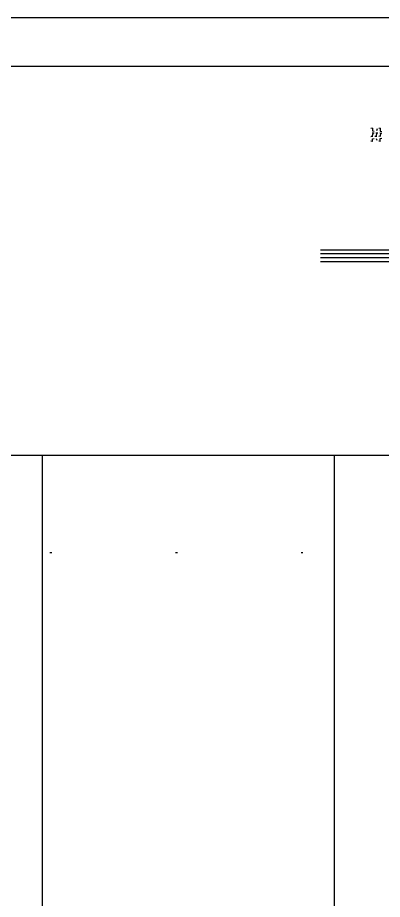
# Model space of a CAD drawing. Header units: inches. Extents: x 21 to 32698, y 13 to 3712.
# Drawn here: x 16420.46 to 16439.19, y 2539.24 to 2584.58 of the extents above; entities that cross this region are included whole.
import ezdxf

# ---------------------------------------------------------------- set-up
doc = ezdxf.new("R2010")
doc.units = ezdxf.units.IN
doc.header["$MEASUREMENT"] = 0
doc.linetypes.add('DOT', pattern=[6.35, 0, -6.35])
for name, color, linetype, lineweight in [('Z_MİM_-KM-BEAM-RAY', 8, 'DOT', 25), ('Z_MİM_-KM-GLAZ', 8, 'Continuous', 25), ('Z_MİM_-KM-WALL', 8, 'Continuous', 25), ('Z_MİM_-KM-WALL-PLASTER', 8, 'Continuous', 25), ('Z_MİM_AUDIT_D_040619093244-1', 8, 'Continuous', 25), ('Z_MİM_CELIK', 8, 'Continuous', 25)]:
    doc.layers.add(name, color=color, linetype=linetype, lineweight=lineweight)

# ---------------------------------------------------------------- blocks, each defined once
blk = doc.blocks.new('-KM_Kiriş İzi-2K')
at = {"layer": 'Z_MİM_-KM-BEAM-RAY'}
for p, q in [((755, 1600.001), (1335.002, 1600.001)), ((755, 1575.001), (1335.002, 1575.001))]:
    blk.add_line(p, q, dxfattribs=at)
blk = doc.blocks.new('*U77')
at = {"layer": 'Z_MİM_AUDIT_D_040619093244-1'}
for points in [[(-3.012, -3.617), (-3.113, -3.621)], [(-3.031, -3.175), (-3.106, -3.2)], [(-3.001, -3.434), (-3.063, -3.619)], [(-2.951, -3.435), (-3.05, -3.432)], [(-3.031, -3.175), (-3.031, -3.326)], [(-3.031, -3.326), (-2.937, -3.33)], [(-2.809, -3.609), (-2.911, -3.613)], [(-2.803, -3.441), (-2.86, -3.611)], [(-2.754, -3.443), (-2.853, -3.439)], [(-2.781, -3.225), (-2.831, -3.313)], [(-2.607, -3.602), (-2.708, -3.606)], [(-2.631, -3.175), (-2.706, -3.2)], [(-2.606, -3.448), (-2.658, -3.604)], [(-2.556, -3.45), (-2.655, -3.446)], [(-2.631, -3.175), (-2.631, -3.343)], [(-2.631, -3.343), (-2.542, -3.347)], [(-3.031, -3.875), (-3.106, -3.85)], [(-3.031, -3.724), (-2.937, -3.72)], [(-3.031, -3.875), (-3.031, -3.724)], [(-2.781, -3.825), (-2.831, -3.738)], [(-2.631, -3.875), (-2.706, -3.85)], [(-2.631, -3.707), (-2.542, -3.703)], [(-2.631, -3.875), (-2.631, -3.707)]]:
    blk.add_lwpolyline(points, dxfattribs=at)
at = {"layer": 'Z_MİM_CELIK'}
for p, q in [((1, -9.45), (-5.701, -9.45)), ((1, -9.65), (-5.701, -9.65)), ((1, -9.85), (-5.701, -9.85)), ((1, -10.05), (-5.701, -10.05))]:
    blk.add_line(p, q, dxfattribs=at)

msp = doc.modelspace()

# ---------------------------------------------------------------- linework, layer by layer
at = {"layer": 'Z_MİM_-KM-WALL'}
for p, q in [((16421.714, 2562.084), (16421.714, 1877.083)), ((16436.714, 2562.084), (16436.714, 1877.083))]:
    msp.add_line(p, q, dxfattribs=at)
msp.add_lwpolyline([(18831.714, 982.083), (17341.714, 982.083), (17341.714, 1012.083), (16641.713, 1012.083), (16641.713, 982.083), (15331.714, 982.083), (15331.714, 1637.083), (15041.714, 1637.083), (15041.715, 2582.084), (18831.714, 2582.084)], close=True, dxfattribs=at)
msp.add_lwpolyline([(16086.714, 2562.084), (16666.716, 2562.084)], dxfattribs=at)
at = {"layer": 'Z_MİM_-KM-WALL-PLASTER'}
msp.add_lwpolyline([(18834.214, 979.583), (17339.214, 979.583), (17339.214, 1009.583), (16644.213, 1009.583), (16644.213, 979.583), (15329.214, 979.583), (15329.214, 1634.583), (15039.214, 1634.583), (15039.215, 2584.584), (18834.214, 2584.584)], close=True, dxfattribs=at)

# ---------------------------------------------------------------- block references
at = {"layer": 'Z_MİM_-KM-BEAM-RAY'}
msp.add_blockref('-KM_Kiriş İzi-2K', (15331.714, 982.083), dxfattribs=at)

# ---------------------------------------------------------------- next in the draw order: block references
at = {"layer": 'Z_MİM_-KM-GLAZ', "ltscale": 1.5}
msp.add_blockref('*U77', (16441.714, 2582.083), dxfattribs=at)

doc.saveas('drawing.dxf')
